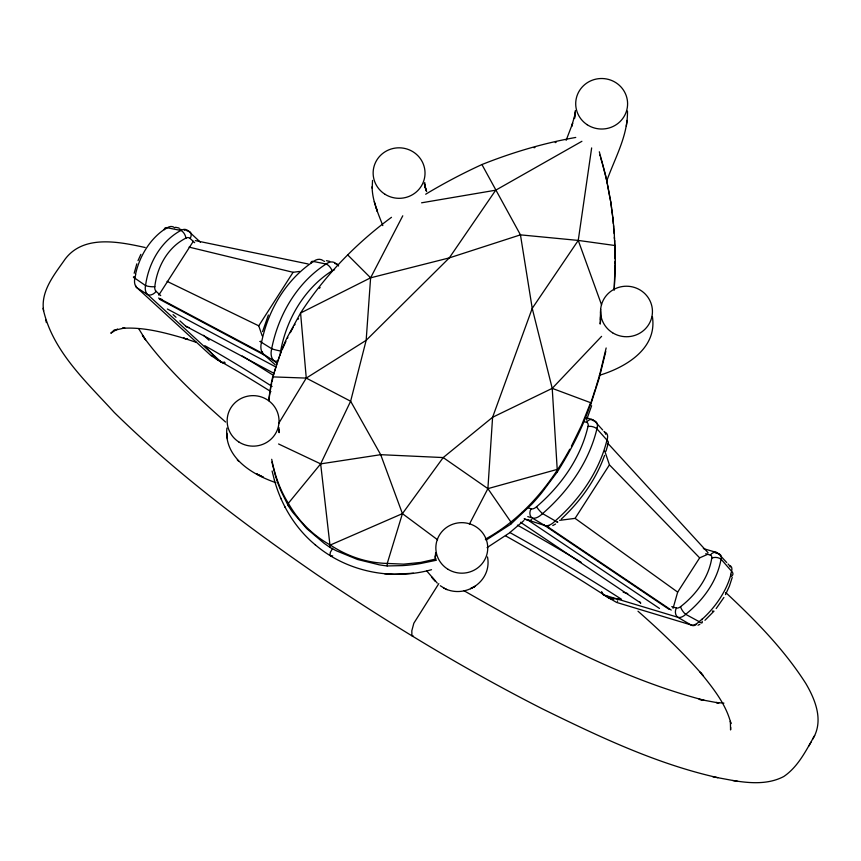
<?xml version="1.0" encoding="UTF-8"?>
<svg xmlns="http://www.w3.org/2000/svg" width="861" height="861" viewBox="0 0 861 861"><rect width="100%" height="100%" fill="white"/><g stroke="black" fill="none" stroke-linecap="round" stroke-linejoin="round"><path stroke-width="1.29" d="M615.195 261.798L615.195 258.225M600.548 311.65L600.494 320.292L600.644 309.174M615.184 262.454L615.174 264.079M614.205 290.114L615.131 261.303M615.141 266.35L615.152 265.705M627.475 111.08C627.949 135.812 614.819 158.166 606.79 180.842M615.141 267.007L615.109 268.298M615.098 268.944L615.066 270.569M487.509 556.916C492.126 580.54 466.877 598.234 445.837 589.075M600.494 316.805L600.171 324.08L600.612 320.841M615.045 271.215L614.98 273.486M436.419 560.231L420.459 563.546A110.811 66.146 -7.3 0 1 402.733 565.602L387.17 565.946A100.199 62.509 14.9 0 1 379.195 564.816L357.466 559.456L336.694 550.932A111.51 69.569 14.9 0 1 330.237 547.531A111.51 73.379 36.7 0 1 324.005 543.216L306.688 528.557L292.546 512.08A100.199 65.931 36.7 0 1 288.284 505.762L288.349 503.255C279.89 489.92 274.713 474.734 271.71 459.29M330.237 547.531L320.658 463.875L350.631 401.226L366.162 340.321L370.607 277.823L402.776 215.799M387.17 565.946L387.246 563.438L402.421 513.64L443.2 457.568L492.589 417.273L552.224 388.365L601.591 336.36M486.078 540.116L510.659 524.284L510.734 521.777L487.896 488.639L443.2 457.568L380.691 454.683L320.658 463.875L278.566 443.975M510.659 524.284L532.055 503.933A167.195 105.494 -39.8 0 0 541.634 492.933L557.368 471.85L552.224 388.365L532.227 308.367L520.453 234.859L481.923 164.548A331.625 190.173 -24 0 0 425.668 194.231M557.368 471.85C572.274 448.075 585.351 422.643 593.089 395.769M615.12 258.763L614.958 245.514L578.248 240.423L520.453 234.859L449.291 257.891L370.607 277.823L300.575 313.006L287.52 336.877A157.703 98.843 -56.2 0 0 281.515 350.169L272.668 376.881A130.162 88.016 -74.1 0 0 269.45 394.833A138.363 93.558 -74.1 0 0 268.783 400.656M614.958 274.132L614.905 275.757M614.883 276.403L614.173 289.63M43.631 310.853C40.392 291.029 54.62 274.293 65.167 259.075C83.786 234.343 119.388 241.866 145.186 247.516M730.698 727.362L730.58 729.934L730.343 721.303L730.935 723.649C726.017 703.867 712.671 687.735 700.176 672.161L703.179 675.691C683.171 652.541 660.947 631.425 638.001 611.213M469.428 524.091L487.896 488.639L492.589 417.273L532.227 308.367L578.248 240.423L591.647 147.92M435.634 552.697L435.289 557.422L435.849 553.408M575.352 110.509L574.481 118.538L575.331 111.855M372.522 180.401L372.2 188.236M268.912 400.58L269.052 399.278M269.149 398.406L269.923 392.82M320.658 463.875L288.349 503.255A101.641 88.974 61.9 0 0 292.611 510.186C300.79 522.584 311.564 533.239 324.059 541.268A113.135 99.037 61.9 0 0 330.312 545.024A113.135 102.782 26.2 0 0 336.759 548.995C349.76 556.497 364.289 561.415 379.238 562.922A101.641 92.342 26.2 0 0 387.246 563.438L403.669 564.149L420.803 562.416L435.096 559.198L435.58 555.248M160.727 295.614L156.164 291.384A5.909 4.294 -69.7 0 1 154.797 286.681C157.079 266.888 167.809 247.29 185.998 238.066M626.313 126.158L627.142 120.432M270.053 391.97L270.795 387.73M721.012 559.23C717.127 581.358 702.963 600.526 685.668 614.313L699.164 621.653A6.565 1.862 51.6 0 0 702.124 621.158M200.452 242.253L188.473 231.114A11.559 7.803 -73.9 0 0 180.885 230.425C160.77 241.403 148.458 263.272 145.563 285.583L134.908 278.221L135.694 274.336M270.957 386.88L271.635 383.532M575.008 114.459L571.607 126.481L572.662 123.306L566.129 140.321M606.155 347.973L599.74 374.524M280.417 353.656A6.414 4.779 -70.4 0 1 280.654 350.987C286.659 318.85 304.493 288.252 332.464 270.558A6.414 4.779 -70.4 0 1 334.585 269.805M605.778 351.471L599.116 378.399L590.517 405.197M731.355 571.984L730.763 574.405M272.011 381.864L272.593 379.389M272.797 378.496L273.454 375.805M583.995 421.567L586.567 422.353A6.414 3.681 -49.1 0 1 588.052 426.152C580.809 457.966 561.038 485.712 536.554 506.752A6.414 3.681 -49.1 0 1 531.151 508.797L528.579 507.99M597.265 427.347C589.43 461.948 567.851 491.975 541.214 514.803A13.001 7.297 -54.2 0 1 533.368 518.236L527.75 516.6M134.176 273.26L136.834 263.81M273.68 374.912L274.142 373.136M608.383 442.888L605.993 451.218M274.637 371.36L275.143 369.584M599.46 375.547L595.608 388.257M673.065 608.329L677.672 592.12L699.649 557.863L707.817 554.258M275.402 368.702L275.929 366.947M732.227 577.44L729.396 586.169L725.5 594.628M262.562 331.614L268.384 315.018M732.711 780.475C749.597 783.262 768.13 784.802 783.79 776.504C798.308 766.634 806.09 750.318 814.635 735.595C822.868 718.225 814.797 698.798 805.831 683.516C783.984 649.302 755.28 620.124 725.737 592.54M276.478 365.193L276.758 364.311M595.285 389.269L593.433 394.768M277.339 362.567L277.629 361.706M586.535 420.071L591.615 405.746M278.232 359.973L278.534 359.112M278.846 358.241L279.481 356.529M604.562 455.426C595.866 479.868 580.282 501.414 561.372 518.989M279.803 355.679L280.137 354.818M280.804 353.128L281.138 352.278M138.018 260.635L140.86 254.361M287.477 338.233L287.875 337.426M571.413 446.17L581.649 425.151L590.592 402.69L552.224 388.365M290.361 332.658L290.781 331.862M291.212 331.076L291.642 330.29M569.745 449.227C549.899 485.755 522.186 518.957 485.346 539.169M292.073 329.515L292.514 328.73M812.515 739.373L814.635 735.595M808.856 746.024L810.987 742.247M292.944 327.955L293.386 327.18M294.656 324.984L295.032 324.349M158.79 295.119L193.316 241.295M278.62 423.526L306.268 378.097L366.162 340.321L449.291 257.891L495.71 190.195L581.907 141.301M723.897 597.491L716.18 608.566M298.121 319.259L298.519 318.635M332.69 548.242L330.344 552.332L330.032 554.592A127.912 14.841 -58.7 0 0 330.559 555.679L330.818 555.937M262.153 335.801L258.741 325.824L293.084 272.302L299.531 271.441M559.618 520.345L575.094 518.365L609.437 464.854L604.756 451.035M438.798 583.65L413.84 623.224L411.816 630.812L411.924 635.752L413.032 635.752M319.409 288.338L320.131 287.413M712.402 611.407L712.919 610.836M714.017 611.138L704.944 620.307M391.486 217.316C355.873 243.566 324.597 275.789 300.575 313.006L306.268 378.097L350.631 401.226L380.691 454.683L402.421 513.64L437.592 539.782M114.405 329.871L110.8 333.207L117.494 329.01M702.113 619.07L699.164 621.653A11.505 6.027 -55.1 0 1 691.146 624.968L616.551 602.409L603.938 595.005A8.47 4.23 -57.5 0 1 602.237 592.885M523.908 520.561L509.411 532.959L487.068 547.618M676.412 607.995A5.909 3.25 -49.6 0 0 680.577 606.682C696.022 594.671 708.689 577.753 711.767 558.057A5.909 3.25 -49.6 0 0 710.347 555.108L705.719 553.72M164.343 229.672L167.271 227.767A11.505 7.792 -74 0 1 174.772 227.831M555.549 524.037L552.762 525.554M697.991 625.204L699.853 624.333M330.312 545.024L402.421 513.64M481.923 164.548C512.198 152.462 543.635 143.13 575.751 137.448M599.278 375.342C625.484 367.464 657.556 348.651 652.38 316.525M260.13 341.376L260.958 341.386M436.15 558.907L435.096 559.198M534.068 147.758L534.939 147.511M487.896 488.639L557.444 469.342M431.533 569.702C391.647 580.755 346.671 571.769 315.094 544.658M115.159 330.15L124.78 327.923L122.348 328.31C144.777 326.825 166.722 333.196 188.01 339.449L183.479 338.093L196.179 342.312M587.977 426.518L588.095 426.496A6.468 3.369 15.6 0 1 596.845 428.767M555.205 142.582L556.098 142.399M421.578 202.809L495.71 190.195M413.452 573.222L394.241 574.287L384.673 573.792M272.668 376.881L306.268 378.097M162.051 299.38L159.371 299.208L265.468 355.658M723.918 703.125L716.083 702.49L718.666 702.963M620.297 599.191L609.018 598.008L584.963 582.703A381.068 61.486 27.2 0 0 505.515 535.822M43.05 308.303C51.951 350.707 86.24 381.649 114.233 412.419C176.139 473.195 245.686 525.565 316.999 574.728C389.42 623.708 464.348 669.148 542.312 708.818C598.707 736.446 656.211 763.901 717.805 777.677M718.795 702.985L699.1 699.326L704.029 700.23C618.478 677.844 540.288 634.396 464.036 590.743M712.886 776.783L737.888 781.422M195.339 240.596L308.238 263.993M334.757 263.498L336.328 263.821A6.479 4.101 -47.6 0 1 338.502 265.64M326.448 260.689L329.731 261.378M323.811 261.195L324.597 261.357M175.536 227.261L179.056 228.047M179.346 229.08L181.004 229.446M184.319 230.178L185.147 230.371M186.815 230.737L188.473 231.114A6.49 4.434 -52.5 0 1 190.173 238.475M189.065 247.107L293.084 272.302M703.34 548.586L716.987 552.59M715.233 552.827L718.752 553.86L726.706 562.534M671.752 606.65L676.402 608.017A6.49 5.123 -81.7 0 0 677.994 617.38L691.114 625.032A6.49 5.134 -81.4 0 0 696.065 624.677M586.266 417.757L592.745 419.716M627.766 593.595L623.181 592.207M592.174 420.233L595.425 421.32A12.99 7.006 -45.7 0 1 597.243 427.347M524.5 519.097L528.234 520.27L659.472 608.447M524.145 518.828L544.862 525.544A6.479 5.155 -72.1 0 0 549.081 525.64M275.929 482.698C252.047 474.529 223.612 457.342 226.927 428.057M167.088 281.364L258.741 325.824M440.315 585.738L444.696 588.515M443.566 587.955L446.999 589.634M158.575 298.035L263.498 353.86M167.389 309.013L275.542 366.818M179.917 320.852L185.793 326.201L273.959 373.33M542.495 513.554L555.259 520.905A6.479 0.936 46.8 0 0 557.476 521.518M225.195 362.911A8.47 5.801 -60.1 0 1 221.105 361.964L210.934 355.539L136.974 287.768A6.49 4.144 -40.7 0 1 135.607 285.465M520.55 522.272L640.659 602.98M546.003 525.64L671.246 610.083M543.991 525.016L669.245 609.448M575.094 518.365L677.672 592.12M275.197 364.752L263.746 354.452A6.479 4.133 -48.1 0 1 262.39 351.762M225.582 422.03C195.608 395.49 165.936 367.991 142.399 335.392L145.606 339.772L138.718 328.741M221.083 361.986L147.715 294.645L136.974 287.768A11.505 8.126 -63 0 1 134.865 278.221M315.449 544.97C295.355 528.428 281.439 505.224 274.433 480.298L274.401 480.19M276.209 362.847L273.012 359.79A13.001 9.568 -64.1 0 1 271.333 350.535C277.759 315.61 296.916 282.204 327.46 263.132A12.99 9.277 -74.4 0 1 335.252 262.982L338.545 265.866M173.061 314.62L175.999 317.289M209.051 340.289L203.594 335.295M190.12 238.454L194.683 242.694M260.108 341.494L271.753 348.77A6.468 0.603 13.6 0 0 280.643 350.987M237.313 459.946L238.831 461.453M347.553 254.77L370.607 277.823M437.27 583.101L426.733 570.951M609.437 464.854L699.649 557.863M728.029 563.977L729.353 565.429M607.823 443.318L708.076 552.751M595.715 422.32L594.456 420.921A6.479 5.123 -72.7 0 0 586.567 422.353M596.35 423.02L600.16 427.196M600.795 427.895L602.689 429.994M603.959 431.383L604.594 432.082M596.856 428.767L606.962 440.1A6.479 3.293 16.3 0 1 607.392 444.211M206.511 347.618L216.94 359.381L237.787 371.392A381.068 53.64 37.5 0 1 270.935 391.647M718.709 553.924A11.559 5.693 -45.8 0 1 721.077 559.198L731.527 571.198A6.565 4.068 9 0 1 731.409 576.386M288.274 505.762L281.31 491.696A110.811 77.178 60.5 0 1 275.251 475.175L271.904 462.034M284.83 506.698L285.152 507.409M280.751 498.142L281.084 498.874M382.811 225.604C378.022 213.076 372.221 200.365 372.113 186.708M332.12 270.795L332.077 270.677A6.468 2.927 54.1 0 0 326.179 264.036L313.512 261.496A6.479 2.874 53.2 0 0 310.95 263.057M578.248 240.423L601.581 304.923M425.14 186.934L426.141 190.819L424.312 183.501L426.647 191.583M599.805 155.088L600.063 155.916M374.298 201.668L377.376 211.494L376.332 208.136M599.31 151.784L606.026 176.935L610.406 200.516M600.58 157.585L602.065 162.589M602.302 163.429L603.001 165.958M603.227 166.808L605.606 176.161M272.098 471.01L274.433 480.298M605.81 177.022L606.402 179.605M45.784 320.055L46.354 322.563M606.596 180.466L607.339 183.92M278.652 429.165L279.115 432.652L278.921 427.573M607.522 184.781L609.05 192.616M609.211 193.488L609.975 197.869M610.298 198.762L611.579 208.47M610.718 201.377L612.924 217.919M425.269 187.461L424.753 182.521M611.697 209.352L612.483 215.584M612.58 216.477L613.107 219.652M612.784 218.263L613.204 220.524M612.967 220.061L613.376 222.256M613.064 220.954L613.775 226.583M613.247 222.741L613.333 223.634M613.495 225.431L613.947 230.834M226.927 433.201L227.422 438.97M613.656 227.229L613.796 229.026M614.065 230.038L614.141 233.535M614.194 231.77L614.657 242.576M614.367 237.152L614.474 238.96M614.732 240.37L614.743 244.395M614.883 243.803L614.883 248.022M614.958 245.514L615.184 256.266M615.184 256.922L615.184 257.568M332.68 555.808A61.185 7.103 -58.7 0 1 330.904 555.797M220.222 360.694A8.653 6.113 -60.7 0 1 216.94 359.381A8.653 6.931 -41.5 0 1 214.4 355.841M204.789 345.67A408.458 57.504 37.5 0 1 272.087 386.449M242.232 356.013A416.789 59.183 37.4 0 1 272.345 374.718M607.113 596.167A8.653 4.542 -57 0 0 609.018 598.008A8.653 7.878 -84.1 0 0 613.871 598.976M509.701 532.442A408.458 65.91 27.2 0 1 621.534 599.31M517.396 525.156A416.789 67.588 27.3 0 1 581.089 562.255M282.182 349.749A167.195 130.958 -82.4 0 1 285.895 341.483M156.142 291.373A6.49 4.133 -40.5 0 1 147.715 294.634A11.559 8.136 -62.8 0 1 145.498 285.594A6.597 1.55 6.4 0 0 154.84 286.691M134.983 278.221A6.565 1.313 7.9 0 1 134.155 276.629M185.922 238.034A6.597 3.595 63.6 0 0 180.896 230.468L167.271 227.767A6.565 3.509 62.1 0 0 164.182 229.478M185.998 238.056A5.909 4.294 -69.7 0 1 190.109 238.475M135.532 274.315A58.397 42.383 -69.7 0 1 164.29 229.478M224.592 362.061A6.393 3.971 -48.1 0 1 221.105 361.954M211.86 355.701A9.277 1.076 -47.1 0 1 211.86 355.378M189.086 327.492A8.696 6.479 -70.4 0 1 185.772 326.222M277.694 360.824A6.479 4.111 -47.9 0 1 273.97 360.824L263.746 354.452A12.937 9.536 -64.2 0 1 261.593 342.161C268.148 310.132 285.927 279.717 313.512 261.496A12.926 9.234 -74.4 0 1 323.004 260.528M531.14 508.797A6.479 5.134 -72.3 0 0 532.281 518.042L544.862 525.544A12.937 7.265 -54.2 0 0 555.248 520.894C579.561 499.552 599.138 471.774 606.962 440.1A12.926 6.974 -45.6 0 0 604.852 432.168M542.495 513.565A6.468 1.044 47.4 0 1 536.543 506.742M604.874 432.459A6.479 5.134 -73.1 0 1 605.735 434.321M531.721 519.624A6.522 3.745 -49.1 0 1 528.223 520.281M640.67 603.13A8.696 4.994 -49.1 0 1 639.82 601.828M680.588 606.693A6.597 2.131 52.7 0 0 685.69 614.388A11.559 6.027 -55.2 0 1 678.027 617.326L603.938 595.005A6.393 5.005 -72.1 0 1 601.667 591.572M711.832 558.122A6.597 4.176 7.7 0 1 721.044 559.22M729.73 565.602A11.505 5.704 -45.8 0 1 731.57 571.177M710.336 555.065A6.49 5.403 -66.8 0 1 718.752 553.86M730.935 574.352A58.397 32.148 -49.6 0 1 702.167 619.188M617.714 600.827A9.277 1.044 -70.2 0 1 617.391 601.365M729.719 565.871A6.49 5.36 -65.1 0 1 730.3 566.99M475.003 586.395L470.612 588.601L475.003 586.395M263.089 477.08L256.847 473.991L263.089 477.08M433.341 578.947L431.652 577.107L435.343 581.143L433.341 578.947M238.895 442.016A25.948 25.26 1.7 0 0 278.996 422.331A25.948 25.26 1.7 0 0 241.371 398.342A25.948 25.26 1.7 0 0 238.895 442.016M385.125 194.338A25.948 25.26 1.7 0 0 425 174.213A25.948 25.26 1.7 0 0 387.106 150.643A25.948 25.26 1.7 0 0 385.125 194.338M612.623 332.798A25.948 25.26 1.7 0 0 652.423 312.543A25.948 25.26 1.7 0 0 614.442 289.092A25.948 25.26 1.7 0 0 612.623 332.798M448.161 569.39A25.948 25.26 1.7 0 0 487.735 548.705A25.948 25.26 1.7 0 0 449.485 525.662A25.948 25.26 1.7 0 0 448.161 569.39M587.202 124.727A25.948 25.26 1.7 0 0 627.54 105.494A25.948 25.26 1.7 0 0 590.205 81.085A25.948 25.26 1.7 0 0 587.202 124.727"/></g></svg>
